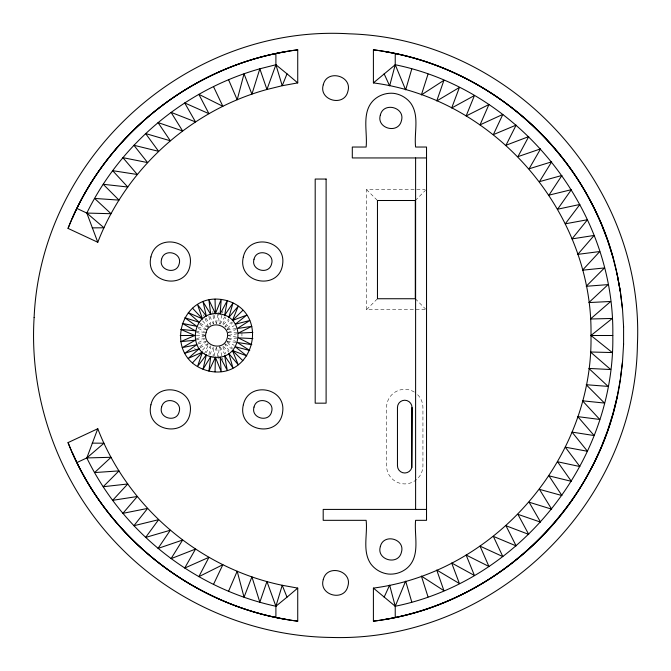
<?xml version="1.0" encoding="UTF-8"?>
<svg xmlns="http://www.w3.org/2000/svg" width="671" height="671" viewBox="0 0 671 671"><rect width="100%" height="100%" fill="white"/><g stroke="black" fill="none" stroke-linecap="round" stroke-linejoin="round"><path stroke-width="0.5" stroke-dasharray="3.35 2.52" d="M212.959 357.542L213.697 347.092M216.683 323.548L217.698 312.141M218.092 358.951L219.417 346.043M208.874 354.573L210.686 346.873M219.669 323.95L222.218 313.869M222.47 312.862L222.973 310.841M214.024 355.924L216.339 347.368M204.269 354.338L208.111 345.07M222.873 324.135L225.75 317.425M209.897 354.615L213.336 346.999M224.835 326.953L229.037 320.327M205.98 352.77L210.56 345.825M219.979 324.135L225.011 316.746M227.36 328.555L232.627 322.625M202.558 350.119L208.169 343.988M223.401 324.621L228.803 318.926M415.299 200.503L425.481 190.312M425.162 309.658L366.542 309.658L377.463 298.738M199.782 346.806L206.324 341.606M225.137 327.146L231.772 322.08M198.331 342.655L204.336 339.291M226.957 329.553L234.288 325.603M200.084 347.771L207.993 343.669M196.326 338.914L204.739 335.844M228.123 332.33L235.982 329.587M197.836 344.013L206.207 341.262M228.543 335.315L236.779 333.848M195.764 339.971L205.024 338.486M227.033 329.897L235.94 328.597M228.123 338.31L236.997 338.159M366.542 309.658L366.542 189.591L425.162 189.591M196.326 335.5L204.638 335.5M228.123 332.69L236.997 332.841M227.033 341.103L235.94 342.403M195.764 331.029L205.024 332.514M227.511 335.5L236.779 337.152M197.836 326.987L206.207 329.738M228.123 338.67L235.982 341.413M196.326 332.086L204.739 335.156M200.084 323.229L207.993 327.331M226.957 341.447L234.288 345.397M198.331 328.345L204.336 331.709M225.137 343.854L231.772 348.92M199.782 324.194L207.138 330.04M366.542 189.591L377.463 200.503M415.299 298.738L425.481 308.928M223.401 346.379L228.803 352.074M202.558 320.881L208.169 327.012M227.36 342.445L232.627 348.375M219.979 346.865L225.011 354.254M205.98 318.23L210.56 325.175M224.315 343.216L229.037 350.673M194.691 348.249L195.689 350.052M209.897 316.385L213.336 324.001M222.873 346.865L225.75 353.575M203.506 314.816L204.655 317.593M205.041 318.515L208.874 327.784M214.024 315.076L216.339 323.632M219.669 347.05L222.218 357.131M222.47 358.138L222.973 360.159M208.874 316.427L210.686 324.127M218.092 312.049L219.316 323.967M216.683 347.452L217.698 358.859M212.808 311.369L213.034 314.506M213.101 315.555L213.697 323.908M241.929 332.925L241.929 336.012M414.334 392.065A18.192 18.192 0 0 0 386.546 407.515L386.546 465.733A18.192 18.192 0 0 0 404.739 483.917A18.192 18.192 0 0 0 422.931 465.733L422.931 407.515A18.192 18.192 0 0 0 415.424 392.795"/><path stroke-width="1.01" d="M411.768 467.612L412.011 407.515A7.28 7.28 0 0 0 404.739 400.235A7.28 7.28 0 0 0 397.458 407.515L397.458 465.733A7.28 7.28 0 0 0 411.768 467.612L412.011 407.515M215.047 371.851L215.408 357.299C185.506 355.898 190.614 308.903 220.122 313.961C246.735 317.802 242.231 359.262 215.408 357.299L208.924 371.063C160.495 359.287 179.216 287.373 227.251 300.709C270.925 314.078 253.571 380.7 208.924 371.063L210.753 356.536L203.028 369.26L206.366 354.791L197.517 366.483L202.457 352.141L188.283 358.356L199.212 348.71L184.827 353.248L196.779 344.668L182.286 347.62L195.269 340.197L180.734 341.648L194.766 335.5L180.734 329.352L195.269 330.803L182.286 323.38L196.779 326.332L184.827 317.752L199.212 322.29L188.283 312.644L202.457 318.859L197.517 304.517L206.366 316.209L203.028 301.74L210.753 314.464L208.924 299.937L215.408 313.701L221.212 299.409L220.122 313.961L227.251 300.709L224.676 315.219L232.971 303.015L228.845 317.433L238.23 306.244L232.443 320.486L246.735 315.127L235.295 324.244L249.746 320.512L237.282 328.53L251.801 326.332L238.297 333.143L252.85 332.413M373.403 82.902L395.236 64.752C519.32 89.922 614.938 208.907 612.808 335.5C614.938 462.093 519.32 581.078 395.236 606.248L373.403 588.098C495.19 572.22 593.323 458.293 590.983 335.5C593.323 212.707 495.19 98.78 373.403 82.902L373.403 49.839C461.17 60.944 542 115.186 585.565 192.191L593.86 207.758L601.199 223.804L607.532 240.268L612.849 257.094L617.278 274.892L620.356 291.558L622.512 309.071L623.594 326.777M373.403 588.098L373.403 621.161C461.17 610.056 542 555.814 585.565 478.809L593.86 463.242L601.199 447.196L607.532 430.732L612.849 413.906L617.135 396.787L620.356 379.442L622.512 361.929L623.594 344.223M620.432 378.947L622.537 361.635M620.356 379.442C603.128 502.982 497.286 606.584 373.403 621.161M617.278 396.108C594.397 508.819 497.924 601.342 384.357 619.501M384.357 51.499L395.236 53.588L395.236 64.752L389.641 85.88L384.131 73.827M411.776 68.937L405.653 89.889L395.236 64.752M97.781 428.735L86.827 457.932C123.17 532.615 194.707 588.735 275.898 606.248L282.231 585.28L297.731 588.098L297.731 621.161C196.377 608.664 105.154 537.739 68.048 442.6L97.781 428.735C128.069 507.427 199.673 568.194 282.231 585.28L287.003 597.173L275.898 606.248L275.898 617.412L286.777 619.501M428.023 74.129L421.371 94.93L443.925 80.31L436.737 100.977L459.417 87.456L451.675 108.006L474.431 95.542L466.127 115.974L488.933 104.533L480.033 124.873L502.839 114.406L493.336 134.645L516.125 125.108L505.984 145.255L528.723 136.616L517.92 156.653L540.591 148.87L529.092 168.807L551.679 161.828L539.45 181.656L561.946 175.45L548.962 195.152L571.365 189.675L557.584 209.226L579.887 204.454L565.276 223.829L587.486 219.727L572.011 238.901L594.129 235.446L577.756 254.376L599.79 251.533L582.487 270.195L604.454 267.939L586.194 286.282L608.102 284.605L588.853 302.571L610.711 301.464L590.446 319.002L612.288 318.448L590.983 335.5L612.288 352.552L590.446 351.998L610.711 369.536L588.853 368.429L608.102 386.395L586.194 384.718L604.454 403.061L582.487 400.805L599.79 419.467L577.756 416.624L594.129 435.554L572.011 432.099L587.486 451.273L565.276 447.171L579.887 466.546L557.584 461.774L571.365 481.325L548.962 475.848L561.946 495.55L539.45 489.344L551.679 509.172L529.092 502.193L540.591 522.13L517.92 514.347L528.723 534.384L505.984 525.745L516.125 545.892L493.336 536.355L502.839 556.595L480.033 546.127L488.933 566.467L466.127 555.026L474.431 575.458L451.675 562.994L459.417 583.544L436.737 570.023L443.925 590.69L421.371 576.07L428.023 596.871M286.777 51.499L275.898 53.588L275.898 64.752L266.941 89.478C190.757 110.329 126.249 168.589 97.781 242.265L68.048 228.4C105.154 133.261 196.377 62.336 297.731 49.839L297.731 82.902L282.231 85.72L266.941 89.478L259.836 68.803C185.23 89.721 120.805 143.443 86.827 213.068L97.781 242.265M275.898 64.752L287.003 73.827L282.231 85.72L275.898 64.752L259.836 68.803L251.91 94.175L244.043 73.802L237.19 99.794L228.568 79.732M395.236 617.412L395.236 606.248L405.653 581.111L411.776 602.063M228.568 591.268L237.19 571.206L244.043 597.198L251.91 576.825L259.836 602.197L266.941 581.522L275.898 606.248M68.048 228.4C105.238 133.286 196.377 62.428 297.731 49.839M384.131 597.173L389.641 585.12L395.236 606.248M72.3 218.343C108.811 135.097 186.865 71.931 275.898 53.588M213.487 584.416L222.856 564.697L198.834 576.683L208.941 557.316L184.676 568.085L195.513 549.088L171.055 558.658L182.613 540.046L158.012 548.433L170.3 530.233L145.615 537.446L158.608 519.681L133.89 525.737L147.595 508.417L122.885 513.349L137.295 496.506L112.644 500.331L127.75 483.984L103.2 486.718L118.993 470.891L94.577 472.569L111.059 457.287L86.827 457.932L76.93 462.545L72.3 452.657M192.552 362.81L202.457 352.141M232.443 320.486L242.86 310.321M86.827 457.932L103.98 443.212L92.204 443.128M287.003 597.173L297.731 588.098M92.204 227.872L103.98 227.788L86.827 213.068L76.93 208.455M426.53 157.945L352.3 157.945L352.3 147.033L366.131 147.033C367.716 131.558 361.006 111.604 374.317 99.543C379.543 94.972 386.538 92.699 393.458 93.319C400.352 94.15 406.727 97.823 410.887 103.384C419.685 116.158 413.932 132.741 415.609 147.033L426.53 147.033L426.53 520.327L415.609 520.327C414.024 535.802 420.734 555.756 407.423 567.825C402.197 572.397 395.202 574.67 388.283 574.04C381.388 573.219 375.022 569.536 370.853 563.976C362.055 551.201 367.809 534.619 366.131 520.327L323.196 520.327L323.196 509.415L426.53 509.415M180.214 335.5L194.766 335.5M590.983 335.5L612.808 335.5M86.827 213.068L111.059 213.714L94.577 198.431L118.993 200.109L103.2 184.282L127.75 187.016L112.644 170.669L137.295 174.494L122.885 157.651L147.595 162.583L133.89 145.263L158.608 151.319L145.615 133.554L170.3 140.767L158.012 122.567L182.613 130.954L171.055 112.342L195.513 121.912L184.676 102.915L208.941 113.684L198.834 94.317L222.856 106.303L213.487 86.584M252.85 338.587L238.297 337.857L251.801 344.668L237.282 342.47L249.746 350.488L235.295 346.756L246.735 355.873L232.443 350.514L238.23 364.756L228.845 353.567L232.971 367.985L224.676 355.781L227.251 370.291L220.122 357.039L221.212 371.591L215.408 357.299M297.731 621.161C196.377 608.572 105.238 537.714 68.048 442.6M373.403 49.839C491.164 63.921 593.374 158.012 617.135 274.213L620.432 292.053M395.236 53.588C498.368 74.464 585.682 156.377 613.101 257.958M275.898 617.412C190.489 599.748 115.018 541.002 76.93 462.545M287.003 73.827L297.731 82.902M232.443 350.514L242.86 360.679M192.552 308.19L202.457 318.859M617.135 274.213L620.356 291.558L622.512 309.071M215.047 299.149L215.408 313.701M623.594 326.676L623.594 344.324M415.609 157.945L415.609 509.415M34.12 317.442C28.786 401.77 60.944 487.44 120.444 547.435C175.349 603.43 252.631 636.46 331.046 637.45C492.321 642.491 635.219 505.867 637.416 344.533C644.865 183.359 510.396 38.432 349.113 33.818C188.065 23.955 41.149 156.242 34.12 317.442M150.916 256.951C144.416 283.716 187.217 291.264 190.262 263.888C193.55 239.572 156.142 232.98 150.916 256.951M150.916 404.814C144.416 431.579 187.217 439.128 190.262 411.751C193.55 387.435 156.142 380.843 150.916 404.814M243.33 256.951C236.829 283.716 279.631 291.264 282.676 263.888C285.963 239.572 248.555 232.98 243.33 256.951M243.33 404.814C236.829 431.579 279.631 439.128 282.676 411.751C285.963 387.435 248.555 380.843 243.33 404.814M161.602 259.216C158.146 270.388 176.574 275.32 179.174 263.921C182.621 252.749 164.194 247.817 161.602 259.216M161.602 407.079C158.146 418.251 176.574 423.183 179.174 411.784C182.621 400.612 164.194 395.68 161.602 407.079M206.047 332.673C201.912 346.077 224.022 352.007 227.133 338.327C231.277 324.923 209.167 318.993 206.047 332.673M254.015 259.216C250.56 270.388 268.987 275.32 271.587 263.921C275.035 252.749 256.607 247.817 254.015 259.216M254.015 407.079C250.56 418.251 268.987 423.183 271.587 411.784C275.035 400.612 256.607 395.68 254.015 407.079M323.271 84.798C318.431 100.432 344.231 107.352 347.872 91.39C352.703 75.748 326.903 68.836 323.271 84.798M380.331 115.102C376.188 128.505 398.297 134.435 401.417 120.755C405.552 107.343 383.443 101.422 380.331 115.102M323.271 579.61C318.431 595.252 344.231 602.164 347.872 586.202C352.703 570.568 326.903 563.648 323.271 579.61M380.331 546.613C376.188 560.017 398.297 565.938 401.417 552.258C405.552 538.855 383.443 532.933 380.331 546.613M326.106 179.048L315.194 179.048L315.194 403.17L326.106 403.17L326.106 179.048M415.299 200.503L377.463 200.503L377.463 298.738L415.299 298.738L415.299 200.503"/></g></svg>
